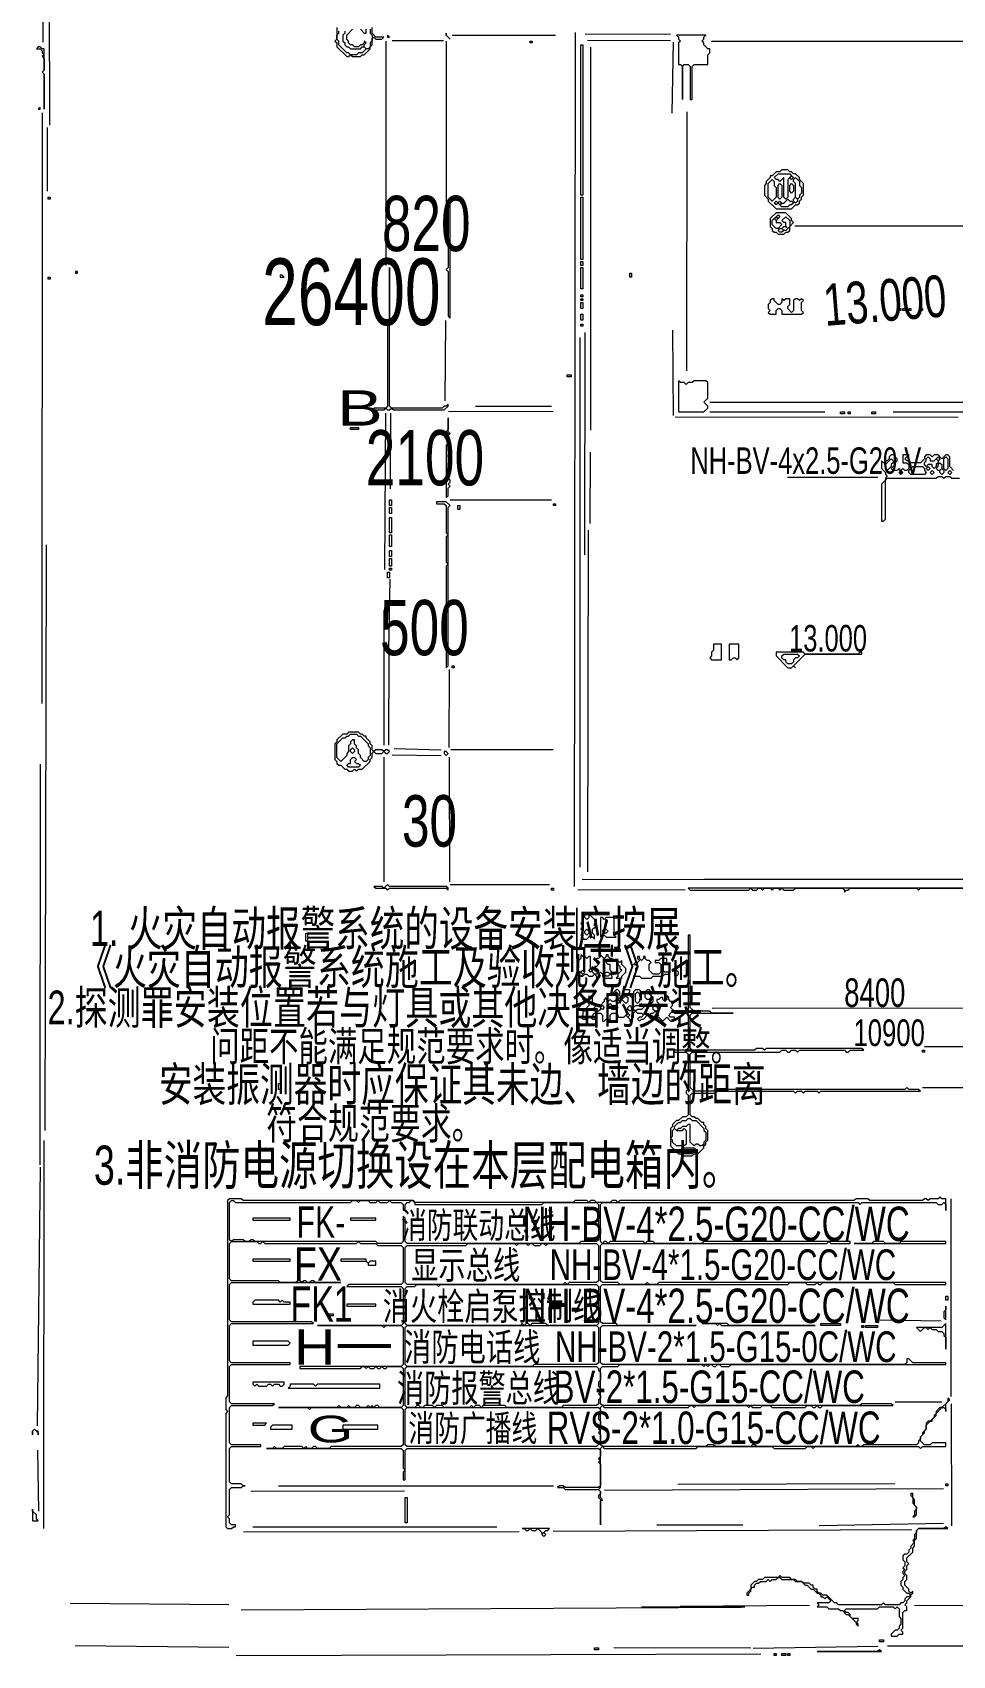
# Model space of a CAD drawing. Extents: x 10 to 1971, y 10 to 1392.
# Drawn here: x 10 to 481, y 15 to 846 of the extents above; entities that cross this region are included whole.
import ezdxf

# ---------------------------------------------------------------- set-up
doc = ezdxf.new("R2010")
doc.units = 0
for name, color, linetype, lineweight in [('OCR_TEXT', 6, 'Continuous', 0), ('TRACE_CURVE', 6, 'Continuous', 0), ('TRACE_STRAIGHT', 5, 'Continuous', 0), ('TRACE_TEXT_SYMBOL', 6, 'Continuous', 0)]:
    doc.layers.add(name, color=color, linetype=linetype, lineweight=lineweight)
doc.styles.add('wqy-unicode', font='wqy-unicode.lff')

msp = doc.modelspace()

# ---------------------------------------------------------------- linework, layer by layer
at = {"layer": 'TRACE_CURVE', "color": 6}
for points in [[(291, 840), (292, 840), (292, 763), (291, 763)], [(193, 726), (193, 697), (192, 696), (192, 655), (191, 654), (185, 654), (185, 653), (190, 653), (191, 654), (192, 653), (193, 653), (194, 654), (195, 653), (221, 653), (223, 655), (223, 656), (222, 655), (221, 655), (220, 654), (194, 654), (193, 655)], [(217, 606), (217, 605), (221, 605), (222, 604), (222, 590), (223, 589), (222, 588), (222, 575), (223, 574), (222, 573), (222, 521), (223, 522), (223, 603), (224, 604), (222, 606)], [(309, 350), (310, 351), (311, 350), (310, 349)], [(310, 351), (311, 352), (312, 351), (311, 350)], [(314, 353), (315, 352), (315, 350), (314, 349), (312, 351)], [(319, 354), (320, 355), (321, 354), (321, 353), (322, 352), (321, 351), (321, 350), (320, 349), (319, 350)], [(324, 354), (325, 355), (327, 353), (327, 352), (326, 351), (325, 351), (324, 352)], [(301, 347), (302, 348), (303, 347), (302, 346)], [(305, 348), (306, 349), (307, 348), (306, 347)], [(306, 347), (307, 348), (309, 348), (310, 347), (309, 346), (307, 346)], [(314, 343), (315, 344), (316, 343), (315, 342)], [(315, 347), (316, 348), (317, 347), (317, 346), (316, 345), (315, 346)], [(321, 348), (322, 349), (323, 348), (323, 347), (322, 346), (320, 346), (319, 345), (318, 346), (318, 347), (319, 348)], [(338, 284), (339, 285), (340, 284), (343, 284), (344, 285), (345, 284), (345, 277), (344, 276), (340, 276), (338, 278), (338, 279), (337, 280), (338, 281)], [(345, 289), (346, 290), (347, 290), (348, 289), (350, 289), (354, 285), (354, 284), (355, 283), (355, 279), (354, 278), (354, 277), (353, 276), (352, 276), (351, 277), (350, 277), (349, 276), (347, 278), (347, 287), (346, 287), (345, 286), (343, 286), (342, 285), (341, 285), (340, 284), (339, 285), (339, 286), (341, 288), (342, 288), (343, 289)], [(342, 274), (343, 275), (349, 275), (350, 274), (348, 272), (344, 272)], [(111, 247), (112, 248), (113, 248), (114, 247), (173, 247), (174, 248), (176, 248), (177, 247), (178, 248), (182, 248), (183, 247), (186, 247), (187, 248), (188, 247), (192, 247), (193, 248), (194, 247), (199, 247), (200, 246), (200, 243), (201, 244), (201, 246), (202, 247), (203, 247), (204, 248), (205, 248), (206, 247), (206, 246), (271, 246), (272, 247), (299, 247), (300, 246), (300, 228), (299, 227), (291, 227), (290, 226), (202, 226), (201, 227), (201, 239), (200, 240), (200, 227), (199, 226), (187, 226), (186, 227), (124, 227), (123, 228), (122, 228), (121, 227), (119, 227), (118, 228), (113, 228), (112, 227), (111, 228)], [(232, 225), (233, 226), (257, 226), (258, 225), (259, 226), (263, 226), (264, 225), (265, 226), (266, 226), (267, 225), (270, 225), (271, 226), (272, 226), (273, 225), (274, 226), (299, 226), (300, 225), (300, 207), (299, 206), (285, 206), (284, 205), (283, 206), (282, 205), (202, 205), (201, 206), (201, 224), (202, 225)], [(206, 204), (207, 205), (217, 205), (218, 204), (219, 205), (299, 205), (300, 204), (300, 185), (299, 184), (274, 184), (273, 185), (266, 185), (265, 184), (264, 185), (263, 185), (262, 184), (261, 185), (260, 184), (202, 184), (201, 185), (201, 203), (202, 204)], [(201, 183), (202, 184), (299, 184), (300, 183), (300, 165), (299, 164), (267, 164), (266, 163), (202, 163), (201, 164)], [(201, 162), (202, 163), (299, 163), (300, 162), (300, 161), (301, 160), (301, 156), (300, 155), (300, 153), (301, 152), (301, 150), (300, 149), (301, 148), (301, 147), (300, 146), (300, 144), (299, 143), (282, 143), (281, 142), (253, 142), (252, 143), (241, 143), (240, 142), (239, 143), (237, 143), (236, 142), (235, 143), (234, 142), (221, 142), (220, 143), (217, 143), (216, 142), (215, 143), (211, 143), (210, 142), (209, 142), (208, 143), (207, 143), (206, 142), (202, 142), (201, 143)], [(201, 141), (202, 142), (300, 142), (301, 141), (301, 139), (300, 138), (300, 136), (301, 135), (301, 132), (300, 131), (301, 130), (300, 129), (301, 128), (301, 124), (299, 122), (202, 122), (201, 123)]]:
    msp.add_lwpolyline(points, close=True, dxfattribs=at)
for points in [[(346, 384), (346, 346), (345, 345), (339, 345), (337, 347), (338, 348), (338, 350), (337, 350), (336, 351), (336, 352), (335, 353), (335, 351), (334, 350), (333, 351), (333, 352), (332, 352), (331, 351), (330, 351), (330, 350), (331, 349), (331, 348), (330, 347), (331, 346), (330, 345), (329, 345), (328, 346), (328, 347), (327, 348), (327, 349), (328, 350), (328, 352), (327, 353), (327, 355), (326, 356), (325, 356), (323, 354), (321, 356), (319, 356), (318, 355), (318, 353), (317, 352), (315, 354), (316, 355), (316, 356), (313, 356), (313, 353), (312, 352), (311, 353), (311, 355), (310, 356), (309, 356), (307, 354), (308, 353), (308, 354), (309, 355), (310, 354), (310, 352), (308, 350), (307, 350), (306, 351), (305, 350), (304, 351), (304, 352), (303, 351)], [(351, 290), (350, 290), (349, 291), (348, 291), (347, 292), (347, 302), (348, 303), (360, 303), (361, 304), (400, 304), (401, 303), (402, 304), (404, 304), (405, 303), (406, 304), (412, 304), (413, 303), (414, 304), (465, 304), (464, 305), (459, 305), (458, 306), (457, 305), (360, 305), (359, 304), (349, 304), (347, 306), (347, 323), (348, 324), (393, 324), (394, 325), (396, 325), (397, 324), (398, 324), (399, 325), (401, 325), (402, 324), (403, 325), (426, 325), (427, 324), (428, 324), (429, 325), (436, 325), (435, 326), (386, 326), (385, 325), (384, 326), (381, 326), (380, 325), (348, 325), (347, 326), (347, 343), (348, 344), (369, 344), (358, 344), (357, 345), (349, 345), (347, 347), (347, 384), (346, 384)], [(303, 351), (303, 350), (301, 348), (301, 346), (300, 345), (298, 345), (297, 346), (299, 348), (298, 348), (297, 349), (297, 352), (296, 352), (295, 353), (295, 351), (294, 350), (292, 352), (292, 351), (293, 350), (294, 350), (295, 349), (295, 348), (294, 347), (294, 346), (293, 345), (292, 345), (292, 343), (291, 342), (292, 341), (294, 341), (295, 342), (296, 342), (297, 341), (299, 341), (299, 342), (298, 342), (297, 343), (298, 344), (301, 344), (302, 343), (302, 340), (303, 340), (304, 341), (305, 341), (306, 340), (306, 343), (307, 344), (309, 344), (310, 343), (310, 342), (313, 342), (314, 343), (316, 341), (316, 340), (317, 340), (317, 341), (318, 342), (318, 344), (319, 345), (320, 344), (322, 344), (323, 343), (322, 342), (321, 342), (320, 341)], [(320, 341), (321, 340), (322, 341), (323, 341), (325, 343), (327, 341), (327, 342), (326, 343), (327, 344), (328, 344), (329, 345), (331, 343), (330, 342), (330, 341), (331, 342), (333, 340), (335, 342), (337, 340), (338, 340), (339, 341), (339, 342), (337, 342), (336, 343), (338, 345), (339, 344), (345, 344), (346, 343), (346, 326), (345, 325), (339, 325), (339, 324), (345, 324), (346, 323), (346, 305), (345, 304), (345, 303), (346, 302), (346, 292), (345, 291), (343, 291), (341, 289), (340, 289), (338, 287), (338, 286), (337, 285), (337, 276), (341, 272), (342, 272), (343, 271), (348, 271), (349, 272), (351, 272), (354, 275), (354, 276), (355, 277), (355, 278), (356, 279), (356, 284), (355, 285), (355, 286), (354, 287), (354, 288), (353, 288), (351, 290)], [(475, 250), (474, 249), (470, 249), (469, 248), (468, 249), (467, 249), (466, 248), (439, 248), (438, 249), (432, 249), (431, 248), (311, 248), (310, 247), (309, 248), (307, 248), (306, 247), (299, 247), (298, 248), (296, 248), (295, 247), (294, 248), (288, 248), (287, 247), (206, 247), (205, 248), (118, 248), (117, 249), (111, 249), (110, 248), (110, 148), (109, 147), (109, 141), (110, 140), (109, 139), (109, 81), (110, 80), (112, 80), (113, 81), (114, 81), (114, 82), (112, 82), (111, 83), (111, 85), (110, 86), (111, 87), (111, 100), (112, 101), (117, 101), (118, 102), (119, 102), (118, 102), (117, 103), (112, 103), (111, 104), (111, 121), (112, 122), (127, 122), (127, 123), (112, 123), (111, 124), (111, 142), (112, 143), (133, 143), (134, 144)], [(325, 206), (324, 205), (311, 205), (310, 206), (302, 206), (301, 207), (301, 225), (302, 226), (417, 226), (418, 227), (419, 226), (429, 226), (429, 227), (354, 227), (353, 226), (329, 226), (328, 227), (325, 227), (324, 226), (323, 227), (306, 227), (305, 226), (304, 227), (303, 227), (302, 226), (301, 227), (301, 246), (302, 247), (433, 247), (434, 246), (435, 247), (473, 247), (474, 246), (476, 246), (477, 247), (478, 246), (478, 243), (478, 249), (476, 249), (475, 250)], [(134, 144), (112, 144), (111, 145), (111, 163), (112, 164), (142, 164), (142, 165), (112, 165), (111, 166), (111, 184), (112, 185), (154, 185), (153, 186), (112, 186), (111, 187), (111, 205), (112, 206), (168, 206), (155, 206), (154, 207), (153, 207), (152, 206), (151, 206), (150, 207), (149, 207), (148, 206), (147, 207), (146, 207), (145, 206), (137, 206), (136, 207), (112, 207), (111, 208), (111, 226), (112, 227), (125, 227), (126, 226), (127, 226), (128, 227), (129, 226), (176, 226), (177, 227), (178, 226), (186, 226), (187, 225), (199, 225), (200, 224), (200, 206), (199, 205), (172, 205), (171, 204), (199, 204), (200, 203), (200, 185), (199, 184), (156, 184), (189, 184), (190, 183), (191, 184), (199, 184), (200, 183), (200, 164), (199, 163), (147, 163)], [(410, 142), (411, 142), (412, 143), (413, 142), (414, 142), (415, 143), (451, 143), (450, 144), (435, 144), (434, 143), (302, 143), (301, 144), (301, 162), (302, 163), (310, 163), (311, 164), (353, 164), (354, 163), (355, 164), (356, 163), (357, 164), (358, 164), (359, 163), (360, 163), (361, 164), (362, 164), (363, 163), (367, 163), (368, 164), (478, 164), (478, 165), (461, 165), (459, 167), (458, 167), (458, 165), (457, 164), (302, 164), (301, 165), (301, 183), (302, 184), (350, 184), (310, 184), (309, 185), (302, 185), (301, 186), (301, 204), (302, 205), (397, 205), (398, 206), (406, 206), (407, 205), (411, 205), (412, 206), (413, 205), (414, 205), (415, 206), (451, 206), (452, 205), (478, 205), (478, 206), (331, 206), (330, 205), (326, 205), (325, 206)], [(147, 163), (147, 162), (178, 162), (179, 163), (180, 163), (181, 162), (182, 163), (183, 162), (185, 162), (186, 163), (187, 162), (188, 162), (189, 163), (190, 162), (191, 162), (192, 163), (199, 163), (200, 162), (200, 143), (199, 142), (188, 142), (187, 143), (186, 143), (185, 142), (184, 143), (183, 142), (182, 143), (181, 142), (178, 142), (177, 143), (176, 143), (175, 142), (173, 142), (172, 143), (171, 142), (168, 142), (167, 143), (166, 142), (136, 142), (151, 142), (152, 141), (153, 142), (199, 142), (200, 141), (200, 123), (199, 122), (163, 122), (162, 121), (156, 121), (155, 122), (154, 122), (153, 121), (151, 121), (150, 122), (149, 121), (148, 122), (139, 122), (138, 121), (135, 121), (134, 122), (133, 121), (130, 121), (199, 121), (200, 120)], [(471, 135), (471, 136), (473, 138), (473, 139), (476, 142), (477, 142), (478, 141), (478, 140), (478, 144), (480, 146), (479, 147), (479, 145), (476, 142), (475, 142), (473, 140), (473, 139), (472, 138), (472, 137), (470, 135), (469, 135), (468, 134), (468, 131), (466, 129), (466, 128), (465, 127), (465, 126), (464, 125), (464, 124), (463, 123), (436, 123), (435, 122), (434, 122), (433, 123), (432, 122), (381, 122), (380, 123), (379, 123), (378, 122), (360, 122), (359, 123), (356, 123), (355, 122), (302, 122), (301, 123), (301, 142), (302, 143), (303, 142), (346, 142), (347, 143), (348, 143), (349, 142), (350, 143), (376, 143), (377, 142), (378, 143), (379, 142), (383, 142), (384, 143), (388, 143), (389, 142), (406, 142), (407, 143), (409, 143), (410, 142)], [(200, 120), (200, 111), (201, 110), (200, 109), (200, 105), (201, 105), (201, 120), (202, 121), (300, 121), (301, 120), (301, 117), (300, 116), (301, 115), (300, 114), (301, 113), (301, 102), (300, 101), (283, 101), (282, 102), (280, 102), (279, 101), (282, 101), (283, 100), (300, 100), (301, 99), (301, 98), (300, 97), (300, 96), (301, 95), (301, 82), (301, 94), (302, 95), (301, 96), (301, 99), (300, 100), (301, 101), (301, 121), (302, 122), (303, 121), (350, 121), (351, 122), (389, 122), (390, 121), (406, 121), (407, 122), (409, 122), (410, 121), (411, 122), (464, 122), (465, 121), (466, 122), (478, 122), (478, 124), (471, 124), (470, 123), (467, 123), (465, 125), (465, 127), (467, 129), (467, 130), (468, 131), (468, 133), (470, 135), (471, 135)]]:
    msp.add_lwpolyline(points, dxfattribs=at)
at = {"layer": 'TRACE_STRAIGHT', "color": 5}
for p, q in [((17.65, 1186.37), (18.65, 798.87)), ((15.55, 841.37), (15.76, 867.63)), ((191, 842), (191, 727)), ((194.38, 842.3), (220.63, 842.32)), ((222, 842), (222, 759)), ((225, 845), (278, 845)), ((287.71, 408.87), (288.27, 846.37)), ((293.12, 845.63), (336.88, 845.57)), ((294.37, 842.5), (336.87, 842.32)), ((337.72, 805.11), (338.38, 841.39)), ((358, 842), (498, 842)), ((295.89, 838.88), (295.89, 642.62)), ((14.96, 502.62), (15.22, 805.13)), ((345.37, 673.12), (345.38, 805.69)), ((17.63, 765.12), (17.74, 797.63)), ((400.62, 747.28), (490.63, 747.31)), ((221.51, 657.61), (221.78, 698.88)), ((290.61, 418.88), (290.63, 690.12)), ((293.09, 578.88), (293.13, 692.62)), ((337.86, 693.89), (338.34, 650.14)), ((357, 657), (498, 657)), ((190.49, 571.37), (191.07, 651.38)), ((193.41, 612.62), (193.61, 651.37)), ((223.12, 652.34), (276.88, 652.26)), ((237, 655), (276, 655)), ((339.38, 649.48), (484.38, 649.31)), ((357, 652), (416, 652)), ((451, 652), (492, 652)), ((295.75, 594.86), (295.93, 631.38)), ((396.87, 618.51), (443.13, 618.59)), ((224, 607), (276, 607)), ((294.63, 416.37), (294.86, 591.38)), ((17, 584), (17, 544)), ((16.43, 283.87), (17.22, 578.88)), ((192.6, 530.11), (193.29, 566.37)), ((190.14, 481.37), (190.16, 550.39)), ((192.62, 481.37), (192.73, 528.88)), ((223.57, 480.12), (223.63, 520.13)), ((190.13, 411.37), (190.17, 475.13)), ((194.36, 476.42), (219.39, 476.01)), ((195.29, 479.62), (219.38, 478.97)), ((223.58, 475.13), (223.62, 411.37)), ((224.37, 479.12), (276.88, 479.17)), ((13.97, 266.37), (14.07, 471.63)), ((224, 410), (275, 410)), ((291.62, 412.58), (490.62, 412.6)), ((354.37, 412.62), (490.62, 412.89)), ((355.63, 412.65), (690.63, 412.75)), ((289.37, 407.3), (344.38, 407.28)), ((358.33, 346.68), (539.38, 346.9)), ((467, 327), (541, 327)), ((466, 306), (495, 306)), ((15.79, 80.12), (16.03, 278.88)), ((12.64, 132.63), (14.11, 265.11)), ((480.79, 147.62), (480.79, 248.88)), ((444.37, 186.95), (475.65, 186.49)), ((452, 145), (476, 145)), ((480.74, 143.88), (480.91, 81.37)), ((12.61, 120.15), (13.05, 88.87)), ((136, 102), (277, 102)), ((303.12, 99.72), (476.88, 100.64)), ((340.62, 102.86), (451.88, 103.17)), ((121.87, 99.21), (200.63, 99.43)), ((118.12, 78.3), (259.37, 78.57)), ((123, 81), (248, 81)), ((276.87, 78.77), (460.63, 79.58)), ((330, 82), (374, 82)), ((413.12, 81.67), (476.87, 82.81)), ((29.38, 41.82), (110.66, 41.06)), ((116.89, 38.49), (373.14, 39.72)), ((322, 40), (375, 40)), ((341.85, 40.25), (408.12, 40.82)), ((461.87, 40.75), (539.37, 40.67)), ((31.88, 20.14), (110.63, 19.31)), ((307.86, 19.06), (378.13, 19.02)), ((379.36, 18.79), (443.13, 19.83)), ((448.12, 19.94), (719.38, 19.7)), ((114.37, 15.04), (383.13, 15.88))]:
    msp.add_line(p, q, dxfattribs=at)
at = {"layer": 'TRACE_TEXT_SYMBOL', "color": 6}
for points in [[(166, 849), (166, 843), (165, 842), (166, 841), (166, 839), (171, 834), (172, 834), (173, 835), (174, 834), (178, 834), (179, 835), (180, 835), (183, 838), (183, 839), (184, 840), (184, 843), (185, 844), (186, 843), (189, 843), (190, 844), (186, 844), (184, 846), (184, 849)], [(170, 847), (170, 846), (169, 845), (169, 842), (170, 841), (170, 840), (171, 839), (172, 839), (173, 838), (178, 838), (179, 839), (180, 839), (181, 838), (179, 836), (177, 836), (176, 835), (173, 835), (172, 836), (171, 836), (167, 840), (167, 842), (166, 843), (166, 845), (167, 846), (167, 847)], [(183, 848), (183, 846), (184, 845), (184, 842), (183, 841), (183, 839), (182, 838), (181, 838), (180, 839), (180, 840), (181, 841), (180, 842), (180, 841), (179, 840), (178, 840), (177, 839), (175, 839), (174, 840), (173, 840), (172, 841), (172, 842), (171, 843), (171, 845), (174, 848)], [(178, 848), (180, 846), (181, 846), (181, 848)], [(482, 622), (480, 624), (480, 629), (479, 630), (478, 630), (476, 628), (474, 630), (472, 630), (471, 629), (470, 630), (468, 630), (467, 629), (467, 628), (465, 626), (460, 626), (459, 627), (458, 627), (457, 628), (458, 629), (459, 629), (459, 630), (456, 630), (456, 626), (458, 626), (459, 625), (459, 623), (458, 622), (457, 622), (456, 623), (455, 622), (454, 623), (453, 622), (451, 622), (450, 623), (452, 625), (452, 626), (453, 627), (453, 628), (452, 629), (452, 630), (450, 630), (449, 629), (449, 628), (448, 627), (447, 627), (446, 626), (445, 627), (445, 623), (447, 621)], [(447, 621), (447, 620), (448, 619), (447, 618), (447, 617), (445, 615), (445, 596), (446, 596), (447, 597), (447, 617), (448, 618), (473, 618), (474, 619), (476, 619), (477, 618), (478, 619), (480, 619), (481, 618), (485, 618)], [(289, 398), (289, 343), (289, 345), (290, 346), (290, 347), (291, 348), (290, 348), (289, 349), (289, 363), (290, 364), (291, 363), (292, 363), (293, 364), (294, 364), (295, 363), (297, 363), (298, 364), (299, 363), (299, 362), (300, 362), (300, 364), (301, 365), (302, 364), (302, 363), (303, 362), (307, 362), (307, 363), (306, 364), (307, 365), (306, 366), (306, 369), (305, 369), (304, 370), (305, 371), (307, 371), (307, 372), (306, 372), (305, 373), (305, 374), (304, 374), (304, 373), (303, 372), (301, 374), (301, 373), (300, 372), (299, 372), (299, 370), (300, 369), (299, 368), (298, 368), (300, 366), (300, 365), (299, 364), (298, 364), (297, 365), (297, 366), (296, 367), (296, 373), (295, 373), (294, 372), (293, 373), (292, 373), (291, 374), (291, 372)], [(291, 372), (290, 371), (289, 372), (289, 398)], [(478, 81), (477, 80), (464, 80), (463, 79), (463, 78), (462, 77), (462, 75), (461, 74), (462, 73), (460, 71), (460, 70), (459, 69), (459, 68), (458, 67), (457, 67), (456, 66), (456, 64), (457, 63), (457, 61), (456, 60), (457, 59), (456, 58), (456, 57), (457, 56), (456, 55), (456, 54), (455, 53), (455, 51), (456, 50), (456, 49), (458, 47), (459, 47), (460, 46), (459, 45), (458, 45), (457, 44), (457, 43), (456, 42), (455, 42), (454, 41), (447, 41), (446, 42), (445, 41), (423, 41), (422, 42), (421, 42), (417, 46), (415, 46), (414, 47), (413, 47), (412, 48), (412, 49), (411, 49), (410, 50), (410, 51), (409, 51), (408, 52), (405, 52), (404, 53), (402, 53), (401, 54), (399, 54), (398, 55), (394, 55)], [(430, 34), (429, 35), (429, 36), (428, 37), (427, 37), (426, 38), (427, 39), (443, 39), (444, 40), (451, 40), (452, 39), (453, 40), (454, 39), (454, 35), (455, 34), (455, 31), (454, 30), (454, 29), (453, 28), (452, 28), (450, 26), (450, 25), (453, 25), (454, 26), (456, 26), (456, 27), (455, 28), (456, 29), (456, 37), (457, 38), (458, 38), (458, 40), (457, 41), (458, 42), (458, 43), (460, 45), (460, 46), (461, 47), (461, 48), (460, 47), (459, 48), (459, 49), (457, 51), (457, 53), (458, 54), (458, 56), (457, 57), (457, 58), (458, 59), (458, 61), (459, 62), (458, 63), (458, 65), (461, 68), (461, 70), (462, 71), (462, 74), (463, 75), (463, 79), (464, 80), (479, 80), (478, 81)], [(394, 55), (393, 56), (392, 55), (385, 55), (384, 54), (382, 54), (381, 53), (380, 53), (378, 51), (378, 49), (376, 47), (376, 46), (377, 46), (377, 47), (378, 48), (378, 49), (379, 50), (380, 50), (380, 51), (381, 52), (382, 52), (383, 53), (386, 53), (387, 54), (388, 53), (389, 54), (391, 54), (392, 55), (393, 55), (394, 54), (400, 54), (401, 53), (404, 53), (406, 51), (407, 51), (409, 49), (410, 49), (412, 47), (413, 47), (414, 46), (414, 45), (415, 45), (416, 44), (417, 45), (419, 43), (418, 42), (412, 42), (413, 41), (412, 40), (417, 40), (418, 39), (423, 39), (424, 38), (425, 38), (427, 36), (428, 36), (432, 32), (432, 31), (433, 30), (433, 31), (432, 32), (433, 33), (433, 34), (430, 34)]]:
    msp.add_lwpolyline(points, dxfattribs=at)
for points in [[(192, 845), (192, 844), (193, 844)], [(222, 846), (222, 845), (224, 843), (222, 845)], [(265, 842), (266, 842), (266, 841), (265, 841)], [(340, 845), (341, 844), (341, 843), (342, 842), (341, 841), (341, 830), (342, 830), (343, 829), (343, 812), (343, 829), (344, 830), (346, 830), (347, 829), (347, 812), (348, 812), (348, 829), (349, 830), (356, 830), (356, 835), (357, 836), (357, 838), (356, 838), (354, 840), (354, 841), (353, 842), (354, 843), (354, 844), (355, 845)], [(13, 839), (12, 838), (14, 838), (15, 837), (15, 836), (16, 835), (15, 834), (16, 833), (16, 827), (15, 826), (16, 825), (16, 807), (16, 825), (15, 826), (16, 827), (16, 838), (15, 838), (14, 839)], [(14, 808), (13, 807), (14, 807)], [(394, 776), (393, 775), (391, 775), (389, 773), (388, 773), (388, 772), (386, 770), (386, 769), (385, 768), (385, 763), (387, 761), (387, 760), (391, 756), (399, 756), (401, 758), (402, 758), (403, 759), (403, 760), (404, 761), (404, 762), (405, 763), (405, 769), (403, 771), (403, 772), (401, 774), (400, 774), (399, 775), (398, 775), (397, 776)], [(392, 774), (398, 774), (399, 773), (397, 771), (397, 762), (396, 761), (395, 762), (395, 772), (393, 770), (392, 771), (391, 771), (390, 772)], [(389, 771), (390, 770), (390, 768), (391, 767), (391, 762), (389, 760), (387, 762), (387, 769)], [(392, 768), (393, 769), (394, 768), (394, 762), (393, 761), (392, 762)], [(398, 772), (399, 773), (400, 772), (399, 771)], [(398, 768), (399, 769), (400, 768), (400, 765), (399, 764), (398, 765)], [(400, 771), (401, 772), (403, 770), (403, 768), (404, 767), (404, 764), (403, 763), (403, 762), (402, 761), (401, 762), (401, 769), (400, 770)], [(18, 762), (19, 762), (19, 761), (18, 761)], [(224, 758), (223, 757), (223, 726), (222, 725), (223, 724), (223, 701), (224, 700)], [(291, 762), (292, 762), (292, 730), (291, 730)], [(390, 759), (391, 760), (392, 759), (391, 758)], [(392, 759), (393, 760), (394, 759), (393, 758)], [(397, 761), (398, 760), (399, 760), (400, 759), (399, 758), (398, 758), (397, 757), (394, 757), (393, 758), (394, 759), (395, 759)], [(400, 761), (401, 762), (402, 761), (402, 760), (401, 759), (400, 760)], [(391, 754), (388, 751), (388, 747), (389, 746), (389, 745), (390, 744), (391, 744), (392, 743), (395, 743), (396, 744), (397, 744), (398, 745), (398, 747), (400, 749), (399, 750), (399, 751), (396, 754)], [(389, 750), (390, 751), (391, 750), (391, 749), (393, 749), (394, 748), (392, 746), (391, 746), (389, 748)], [(390, 751), (391, 752), (392, 751), (391, 750)], [(391, 752), (392, 753), (393, 752), (392, 751)], [(396, 752), (398, 750), (398, 747), (397, 746), (396, 747), (396, 749), (395, 749), (394, 750)], [(392, 745), (393, 746), (394, 746), (395, 745), (394, 744), (393, 744)], [(394, 746), (395, 747), (396, 747), (397, 746), (396, 745), (395, 745)], [(32, 724), (32, 723), (33, 723), (33, 724)], [(291, 729), (292, 729), (292, 727), (291, 727)], [(291, 726), (292, 726), (292, 715), (291, 715)], [(18, 721), (19, 721), (19, 720), (18, 720)], [(137, 722), (137, 721), (139, 721), (138, 722)], [(316, 723), (317, 723), (317, 721), (316, 721)], [(291, 712), (292, 712), (292, 711), (291, 711)], [(291, 710), (292, 710), (292, 709), (291, 709)], [(291, 708), (292, 708), (292, 705), (291, 705)], [(389, 710), (388, 709), (388, 708), (387, 707), (387, 705), (388, 704), (387, 703), (388, 702), (391, 702), (391, 704), (392, 705), (393, 705), (394, 704), (394, 702), (404, 702), (405, 703), (404, 704), (404, 708), (405, 709), (404, 710), (403, 709), (402, 710), (401, 710), (400, 709), (400, 704), (399, 703), (397, 705), (397, 706), (398, 707), (398, 710), (396, 710), (395, 709), (394, 710), (394, 708), (393, 707), (392, 707), (390, 709), (390, 710)], [(291, 702), (292, 702), (292, 699), (291, 699)], [(454, 705), (455, 705), (455, 704), (454, 704)], [(456, 705), (458, 705), (458, 704), (456, 704)], [(459, 705), (460, 705), (460, 704), (459, 704)], [(465, 705), (466, 705), (466, 704), (465, 704)], [(291, 697), (292, 697), (292, 696), (291, 696)], [(284, 671), (286, 671), (286, 670), (284, 670)], [(341, 668), (341, 652), (354, 652), (356, 654), (356, 655), (354, 657), (356, 659), (356, 667), (355, 668), (349, 668), (348, 667), (346, 667), (345, 666), (344, 667), (342, 667)], [(223, 649), (223, 643), (222, 642), (223, 641), (223, 636), (222, 635), (222, 608), (223, 609), (223, 613), (224, 614), (223, 615), (224, 616), (224, 617), (223, 618), (223, 620), (224, 621), (223, 622), (223, 626), (224, 627), (224, 628), (223, 629), (223, 630), (224, 631), (223, 632), (223, 640), (224, 641), (223, 642)], [(424, 652), (426, 652), (426, 651), (424, 651)], [(428, 652), (429, 652), (429, 651), (428, 651)], [(440, 652), (442, 652), (442, 651), (440, 651)], [(173, 644), (177, 644), (177, 643), (173, 643)], [(450, 628), (451, 627), (451, 626), (450, 625), (450, 624), (448, 622), (447, 623), (447, 625)], [(461, 624), (466, 624), (467, 623), (467, 622), (468, 621), (467, 620), (460, 620), (459, 621), (459, 622)], [(468, 628), (469, 629), (470, 628), (470, 627), (472, 627), (473, 628), (474, 627), (474, 626), (473, 625), (473, 624), (472, 623), (471, 624), (471, 625), (469, 625), (468, 624), (467, 625), (467, 626), (468, 627)], [(468, 623), (469, 624), (470, 623), (469, 622)], [(473, 628), (474, 629), (475, 628), (474, 627)], [(474, 625), (475, 626), (476, 625), (476, 623), (475, 622), (474, 622), (473, 623), (474, 624)], [(477, 628), (478, 629), (479, 628), (479, 623), (478, 622), (477, 623)], [(454, 621), (455, 622), (456, 621), (455, 620)], [(470, 621), (471, 622), (472, 621), (471, 620)], [(475, 622), (476, 623), (477, 622), (477, 621), (476, 620), (475, 621)], [(479, 621), (480, 622), (481, 621), (480, 620)], [(193, 607), (194, 607), (194, 604), (193, 604)], [(193, 603), (194, 603), (194, 600), (193, 600)], [(228, 604), (229, 604), (229, 602), (228, 602)], [(277, 605), (278, 605), (278, 604), (277, 604)], [(193, 598), (194, 598), (194, 590), (193, 590)], [(193, 589), (194, 589), (194, 583), (193, 583)], [(193, 581), (194, 581), (194, 578), (193, 578)], [(193, 577), (194, 577), (194, 573), (193, 573)], [(192, 570), (193, 570), (193, 567), (192, 567)], [(193, 572), (194, 572), (194, 571), (193, 571)], [(359, 533), (359, 530), (358, 529), (358, 527), (357, 526), (358, 525), (363, 525), (363, 533)], [(367, 533), (367, 525), (368, 525), (369, 526), (370, 526), (371, 525), (372, 526), (372, 533)], [(391, 529), (391, 527), (397, 521), (399, 521), (400, 522), (401, 521), (400, 522), (406, 528), (435, 528), (435, 529), (434, 529), (433, 528), (406, 528), (405, 529)], [(394, 527), (395, 528), (402, 528), (403, 527), (402, 526), (401, 526), (400, 525), (400, 524), (399, 523), (397, 523), (396, 524), (396, 525), (395, 525), (394, 526)], [(225, 522), (226, 522), (226, 521), (225, 521)], [(172, 488), (171, 487), (169, 487), (166, 484), (166, 483), (165, 482), (165, 474), (166, 473), (166, 472), (167, 471), (168, 471), (170, 469), (171, 469), (172, 468), (174, 468), (175, 469), (176, 468), (177, 469), (179, 469), (183, 473), (183, 474), (184, 475), (184, 477), (185, 478), (186, 477), (189, 477), (190, 478), (191, 477), (192, 477), (193, 478), (192, 479), (191, 479), (190, 478), (189, 479), (186, 479), (185, 478), (184, 479), (184, 481), (183, 482), (183, 483), (181, 485), (181, 486), (180, 486), (179, 487), (178, 487), (177, 488)], [(172, 486), (173, 487), (176, 487), (177, 486), (178, 486), (182, 482), (182, 481), (183, 480), (183, 476), (182, 475), (182, 474), (181, 473), (180, 473), (178, 475), (178, 476), (177, 477), (177, 479), (176, 480), (176, 481), (175, 482), (175, 484), (174, 484), (173, 483), (173, 482), (172, 481), (172, 478), (171, 477), (171, 476), (168, 473), (166, 475), (166, 482), (169, 485), (170, 485), (171, 486)], [(173, 474), (174, 475), (175, 475), (176, 474), (175, 473), (176, 472), (177, 472), (178, 471), (177, 470), (172, 470), (171, 471), (172, 472), (173, 472)], [(173, 479), (174, 480), (175, 479), (175, 478), (174, 477), (173, 478)], [(221, 478), (221, 477), (222, 476), (223, 477), (222, 478)], [(192, 410), (190, 408), (189, 409), (185, 409), (186, 408), (191, 408), (192, 407), (193, 408), (222, 408), (223, 407), (223, 408), (222, 409), (193, 409)], [(276, 408), (277, 408), (277, 407), (276, 407)], [(346, 408), (347, 407), (377, 407), (378, 408), (379, 407), (381, 407), (382, 408), (383, 408), (384, 407), (385, 408), (388, 408), (389, 407), (390, 408), (392, 408), (393, 407), (394, 408), (395, 407), (400, 407), (401, 408), (425, 408), (426, 407), (426, 406), (427, 407), (428, 407), (429, 408), (463, 408), (464, 407), (465, 408), (487, 408)], [(292, 394), (292, 391), (291, 390), (292, 389), (292, 388), (291, 387), (292, 386), (292, 385), (291, 384), (292, 383), (292, 382), (294, 382), (296, 384), (298, 382), (298, 384), (297, 385), (297, 387), (298, 388), (299, 388), (298, 389), (298, 390), (299, 391), (299, 392), (298, 392), (296, 394), (295, 394), (295, 393), (294, 392), (293, 393), (293, 394)], [(301, 393), (301, 383), (302, 384), (303, 384), (304, 383), (309, 383), (308, 384), (308, 393), (304, 393), (303, 392), (302, 393)], [(150, 385), (151, 385), (151, 381), (150, 381)], [(293, 386), (294, 387), (295, 386), (295, 385), (294, 384), (293, 385)], [(302, 386), (303, 387), (304, 387), (305, 386), (304, 385), (303, 385)], [(291, 365), (292, 366), (293, 365), (292, 364)], [(295, 366), (296, 367), (297, 366), (296, 365)], [(310, 371), (310, 369), (311, 368), (311, 367), (312, 366), (310, 364), (310, 363), (309, 362), (312, 362), (312, 363), (314, 365), (314, 367), (312, 369), (312, 371), (311, 370)], [(320, 373), (320, 372), (321, 371), (320, 370), (319, 370), (318, 369), (319, 369), (320, 368), (319, 367), (319, 364), (318, 363), (318, 362), (319, 363), (321, 363), (322, 362), (327, 362), (328, 363), (333, 363), (334, 364), (336, 364), (336, 365), (334, 365), (333, 366), (333, 369), (334, 370), (335, 370), (335, 372), (332, 372), (331, 371), (329, 371), (329, 370), (331, 370), (332, 369), (332, 365), (331, 364), (328, 364), (326, 366), (326, 369), (327, 370), (326, 371), (325, 371), (324, 372), (324, 373), (323, 373), (323, 372), (322, 371), (321, 372), (321, 373)], [(339, 366), (339, 363), (340, 363), (341, 364), (341, 365), (340, 366)], [(290, 364), (291, 365), (292, 364), (291, 363)], [(303, 364), (304, 365), (305, 365), (306, 364), (305, 363), (304, 363)], [(289, 339), (290, 339), (290, 335), (289, 335)], [(466, 325), (467, 325), (467, 324), (466, 324)], [(136, 308), (137, 308), (137, 305), (136, 305)], [(123, 239), (123, 238), (142, 238), (142, 239)], [(173, 239), (173, 238), (186, 238), (186, 239)], [(441, 227), (440, 226), (431, 226), (478, 226), (478, 227), (455, 227), (454, 226), (447, 226), (446, 227)], [(123, 218), (123, 217), (142, 217), (142, 218)], [(168, 218), (168, 217), (181, 217), (182, 216), (182, 215), (186, 215), (186, 217), (183, 217), (182, 216), (181, 217), (181, 218)], [(124, 197), (123, 196), (123, 195), (142, 195), (142, 196), (139, 196), (138, 197), (137, 196), (136, 197)], [(171, 195), (171, 194), (186, 194), (186, 195)], [(478, 194), (478, 192), (477, 191), (477, 188), (478, 187)], [(478, 199), (479, 199), (479, 197), (478, 197)], [(162, 190), (164, 190), (164, 189), (162, 189)], [(353, 185), (360, 185), (361, 184), (362, 185), (363, 184), (411, 184), (367, 184), (366, 185)], [(414, 185), (424, 185), (424, 184), (414, 184)], [(435, 184), (436, 184), (436, 183), (435, 183)], [(437, 184), (443, 184), (443, 183), (437, 183)], [(478, 185), (476, 183), (463, 183), (465, 181), (467, 183), (468, 183), (469, 182), (470, 183), (471, 182), (473, 182), (474, 181), (476, 181), (477, 180), (477, 179), (478, 178), (478, 172)], [(123, 176), (123, 174), (141, 174), (142, 175), (141, 176)], [(123, 155), (123, 154), (124, 153), (125, 154), (126, 153), (130, 153), (131, 154), (132, 154), (133, 153), (134, 154), (136, 154), (137, 153), (138, 153), (139, 154), (139, 155)], [(142, 154), (142, 153), (141, 152), (188, 152), (188, 154), (156, 154), (155, 153), (154, 154)], [(123, 134), (123, 133), (129, 133), (130, 134)], [(11, 131), (10, 130), (10, 128), (10, 130), (11, 131), (13, 129), (13, 128), (13, 130), (12, 130)], [(133, 133), (132, 132), (132, 131), (143, 131), (143, 133)], [(169, 133), (169, 131), (187, 131), (187, 133)], [(478, 103), (479, 103), (479, 102), (478, 102)], [(201, 96), (202, 96), (202, 83), (201, 83)], [(460, 98), (460, 97), (461, 96), (461, 93), (463, 91), (463, 90), (462, 89), (462, 87), (461, 86), (462, 86), (463, 87), (463, 91), (462, 92), (462, 95), (461, 96), (461, 98)], [(10, 90), (10, 84), (13, 84), (12, 85), (12, 87), (10, 89)], [(261, 80), (262, 80), (263, 79), (264, 79), (265, 80), (266, 79), (268, 79), (269, 80), (271, 78), (271, 77), (272, 76), (273, 77), (272, 78), (273, 79), (274, 79), (275, 80)], [(271, 77), (272, 78), (273, 77), (272, 76)], [(298, 19), (300, 19), (300, 18), (298, 18)], [(444, 18), (443, 17), (412, 17), (445, 17)], [(444, 23), (446, 23), (446, 22), (444, 22)], [(390, 16), (391, 16), (391, 15), (390, 15)], [(394, 16), (396, 16), (396, 15), (394, 15)], [(397, 16), (398, 16), (398, 15), (397, 15)]]:
    msp.add_lwpolyline(points, close=True, dxfattribs=at)

# ---------------------------------------------------------------- texts
at = {"layer": 'OCR_TEXT', "color": 6, "style": 'wqy-unicode'}
for s, height, width, p in [('820', 28.308, 0.72, (189.02, 734.38)), ('26400', 34.165, 0.72, (127.66, 696.46)), ('B', 18.08, 1.459283, (166, 645)), ('2100', 28.308, 0.72, (180.8, 614.38)), ('NH-BV-4x2.5-G20.V', 13.563, 0.72, (347.08, 620.29)), ('500', 28.308, 0.72, (188.1, 527.38)), ('13.000', 13.563, 0.72, (397.68, 529.29)), ('30', 26.356, 0.72, (199.33, 429.35)), ('1. 火灾自动报警系统的设备安装应按展', 18.0314, 0.72, (39.58, 378.46)), ('《火灾自动报警系统施工及验收规范》施工。', 17.7378, 0.72, (33.77, 358.8)), ('2.探测罪安装位置若与灯具或其他决备的安装', 17.2474, 0.72, (17.75, 338.36)), ('8400', 14.642, 0.72, (425.9, 347.2)), ('10900', 13.666, 0.72, (430.67, 327.18)), ('问距不能满足规范要求时。像适当调整。', 15.3584, 0.72, (101.05, 319.42)), ('安装振测器时应保证其未边、墙边的距离', 17.5871, 0.72, (74.78, 298.87)), ('符合规范要求。', 16.126, 0.72, (129.76, 279.54)), ('3.非消防电源切换设在本层配电箱内。', 20.0514, 0.72, (41.48, 256.16)), ('FK-', 16.071, 0.72, (145.34, 229)), ('消防联动总线', 13.445, 0.72, (198.85, 228.76)), ('NH-BV-4*2.5-G20-CC/WC', 17.5745, 0.72, (261.09, 227.37)), ('FX', 17.076, 0.841611, (144, 207)), ('显示总线', 14.236, 0.72, (204.04, 207.87)), ('NH-BV-4*1.5-G20-CC/WC', 15.7246, 0.72, (275.04, 207.33)), ('FK1', 18.08, 0.72, (142.19, 186)), ('消火栓启泵控制线', 14.173, 0.72, (189.52, 186.86)), ('NH-BV-4*2.5-G20-CC/WC', 17.5745, 0.72, (261.09, 185.37)), ('H一', 18.08, 1.210324, (144, 164)), ('消防电话线', 14.236, 0.72, (200.36, 165.87)), ('NH-BV-2*1.5-G15-0C/WC', 15.7246, 0.72, (277.74, 165.33)), ('消防报警总线', 14.173, 0.72, (196.76, 144.94)), ('BV-2*1.5-G15-CC/WC', 16.6495, 0.72, (277.03, 144.35)), ('G', 13.68, 1.647389, (151, 124.18)), ('消防广播线', 13.445, 0.72, (202.61, 124.76)), ('RVS-2*1.0-G15-CC/WC', 16.6495, 0.72, (273.52, 123.35))]:
    msp.add_text(s, height=height, dxfattribs=dict(at, width=width)).set_placement(p)
at = {"layer": 'OCR_TEXT', "color": 6, "style": 'wqy-unicode', "width": 0.72}
msp.add_text('13.000', height=21.401, rotation=4.51399, dxfattribs=at).set_placement((416.16, 696.04))

doc.saveas('drawing.dxf')
